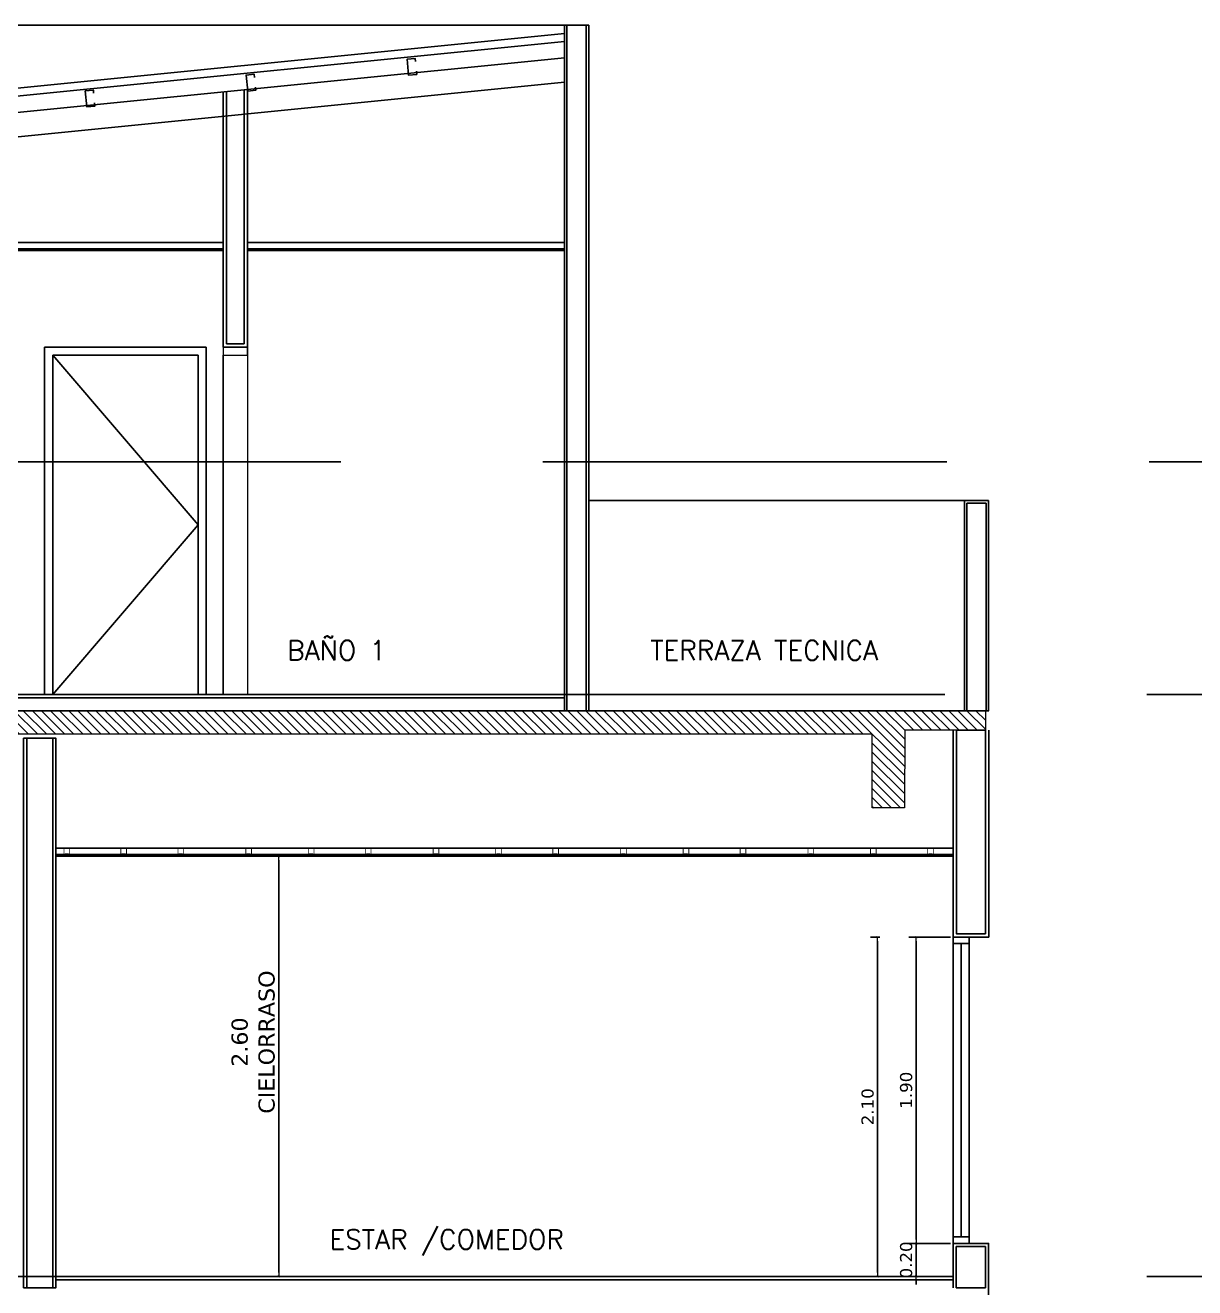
# Model space of a CAD drawing. Header units: metres. Extents: x 126 to 596, y -539 to -70.
# Drawn here: x 359.61 to 366.84, y -375.31 to -367.5 of the extents above; entities that cross this region are included whole.
import ezdxf

# ---------------------------------------------------------------- set-up
doc = ezdxf.new("R2010")
doc.units = ezdxf.units.M
doc.header["$LTSCALE"] = 10
doc.linetypes.add('HIDDEN', pattern=[0.375, 0.25, -0.125])
for name, color, linetype in [('0.1', 1, 'Continuous'), ('01', 1, 'Continuous'), ('A- Hatch Hormigon', 255, 'Continuous'), ('A-Aberturas', 2, 'Continuous'), ('A-Muros', 4, 'Continuous'), ('A-Pisos', 1, 'Continuous'), ('A-Proyección', 1, 'HIDDEN'), ('A-Revoques', 1, 'Continuous'), ('Dr Ejes en bloque', 4, 'Continuous'), ('Fachada', 3, 'Continuous'), ('PISO', 251, 'Continuous'), ('Texto', 3, 'Continuous'), ('V-01', 1, 'Continuous')]:
    doc.layers.add(name, color=color, linetype=linetype)
for name, color, linetype, lineweight in [('ABERTURAS', 2, 'Continuous', 9), ('Dimension', 3, 'Continuous', 5), ('PILAR_HORMIGON', 5, 'Continuous', 20)]:
    doc.layers.add(name, color=color, linetype=linetype, lineweight=lineweight)
doc.layers.add('Dr Contorno exterior torre', color=31, linetype='Continuous', transparency=0.5)
doc.styles.add('T12', font='romans.shx', dxfattribs={"height": 0.12})
doc.styles.add('Verdana', font='verdana.ttf')
doc.dimstyles.new('ST-COTA-25', dxfattribs={"dimscale": 0.25, "dimtxt": 0.3, "dimasz": 0.1, "dimexe": 0.18, "dimexo": 0.0625, "dimgap": 0.09, "dimtad": 1, "dimzin": 1, "dimdsep": 46, "dimtxsty": 'Verdana', "dimblk1": 'COTA_N', "dimblk2": 'COTA_N', "dimsah": 1, "dimcen": 0.09, "dimclrd": 8, "dimclre": 8, "dimclrt": 7, "dimadec": 0, "dimazin": 0, "dimtfac": 1, "dimtix": 1, "dimtmove": 0, "dimatfit": 3, "dimldrblk": 'COTA_N', "dimfxl": 0.18, "dimtolj": 1, "dimtzin": 0, "dimarcsym": 0})

# ---------------------------------------------------------------- blocks, each defined once
blk = doc.blocks.new('COTA_N')
for p, q in [((-1, 0), (0, 0)), ((0, 0.5), (0, -0.5))]:
    blk.add_line(p, q)
at = {"color": 3, "const_width": 0.065}
blk.add_lwpolyline([(0.14, 0.14), (0.28, 0.28), (0, 0), (-0.14, -0.14), (-0.28, -0.28)], dxfattribs=at)
blk = doc.blocks.new('*D129')
at = {"layer": 'Defpoints', "color": 0, "transparency": 16777216}
for p in [(19.7623, 2.67), (19.7623, 0.07), (19.9288, 0.07)]:
    blk.add_point(p, dxfattribs=at)
at = {"layer": 'Dimension', "color": 8, "lineweight": -2, "transparency": 16777216}
for p, q in [((19.7779, 2.67), (19.9738, 2.67)), ((19.9288, 2.645), (19.9288, 0.095)), ((19.7779, 0.07), (19.9738, 0.07))]:
    blk.add_line(p, q, dxfattribs=at)
at = {"layer": 'Dimension', "color": 8, "lineweight": -2, "transparency": 16777216, "xscale": 0.025, "yscale": 0.025, "zscale": 0.025}
for p, rotation in [((19.9288, 2.67), 90), ((19.9288, 0.07), 270)]:
    blk.add_blockref('COTA_N', p, dxfattribs=dict(at, rotation=rotation))
at = {"layer": 'Dimension', "color": 2, "transparency": 16777216, "insert": (19.7698, 1.52), "char_height": 0.1, "attachment_point": 5, "rotation": 90, "style": 'Verdana'}
blk.add_mtext('\\A1;2.60\\PCIELORRASO', dxfattribs=at)
blk = doc.blocks.new('*D139')
at = {"layer": 'Defpoints', "color": 0, "transparency": 16777216}
for p in [(23.8708, 0.2744), (24.0992, 0.2744), (24.0992, 0.07)]:
    blk.add_point(p, dxfattribs=at)
at = {"layer": 'Dimension', "color": 8, "lineweight": -2, "transparency": 16777216}
for p, q in [((23.8708, 0.2994), (23.8708, 0.3244)), ((24.0836, 0.2744), (23.8258, 0.2744)), ((23.8708, 0.07), (23.8708, 0.2744)), ((24.0836, 0.07), (23.8258, 0.07)), ((23.8708, 0.045), (23.8708, 0.02))]:
    blk.add_line(p, q, dxfattribs=at)
at = {"layer": 'Dimension', "color": 8, "lineweight": -2, "transparency": 16777216, "xscale": 0.025, "yscale": 0.025, "zscale": 0.025}
for p, rotation in [((23.8708, 0.2744), 270), ((23.8708, 0.07), 90)]:
    blk.add_blockref('COTA_N', p, dxfattribs=dict(at, rotation=rotation))
at = {"layer": 'Dimension', "color": 2, "transparency": 16777216, "insert": (23.8092, 0.1722), "char_height": 0.075, "attachment_point": 5, "rotation": 90, "style": 'Verdana'}
blk.add_mtext('\\A1;0.20', dxfattribs=at)
blk = doc.blocks.new('*D140')
at = {"layer": 'Defpoints', "color": 0, "transparency": 16777216}
for p in [(23.6325, 2.17), (23.6621, 2.17), (23.6621, 0.07)]:
    blk.add_point(p, dxfattribs=at)
at = {"layer": 'Dimension', "color": 8, "lineweight": -2, "transparency": 16777216}
for p, q in [((23.6465, 2.17), (23.5875, 2.17)), ((23.6325, 0.095), (23.6325, 2.145)), ((23.6465, 0.07), (23.5875, 0.07))]:
    blk.add_line(p, q, dxfattribs=at)
at = {"layer": 'Dimension', "color": 8, "lineweight": -2, "transparency": 16777216, "xscale": 0.025, "yscale": 0.025, "zscale": 0.025}
for p, rotation in [((23.6325, 2.17), 90), ((23.6325, 0.07), 270)]:
    blk.add_blockref('COTA_N', p, dxfattribs=dict(at, rotation=rotation))
at = {"layer": 'Dimension', "color": 2, "transparency": 16777216, "insert": (23.5709, 1.12), "char_height": 0.075, "attachment_point": 5, "rotation": 90, "style": 'Verdana'}
blk.add_mtext('\\A1;2.10', dxfattribs=at)
blk = doc.blocks.new('*D133')
at = {"layer": 'Defpoints', "color": 0, "transparency": 16777216}
for p in [(23.8708, 2.17), (24.0997, 2.17), (24.0993, 0.2741)]:
    blk.add_point(p, dxfattribs=at)
at = {"layer": 'Dimension', "color": 8, "lineweight": -2, "transparency": 16777216}
for p, q in [((24.0841, 2.17), (23.8258, 2.17)), ((23.8708, 0.2991), (23.8708, 2.145)), ((24.0837, 0.2741), (23.8258, 0.2741))]:
    blk.add_line(p, q, dxfattribs=at)
at = {"layer": 'Dimension', "color": 8, "lineweight": -2, "transparency": 16777216, "xscale": 0.025, "yscale": 0.025, "zscale": 0.025}
for p, rotation in [((23.8708, 2.17), 90), ((23.8708, 0.2741), 270)]:
    blk.add_blockref('COTA_N', p, dxfattribs=dict(at, rotation=rotation))
at = {"layer": 'Dimension', "color": 2, "transparency": 16777216, "insert": (23.8092, 1.2221), "char_height": 0.075, "attachment_point": 5, "rotation": 90, "style": 'Verdana'}
blk.add_mtext('\\A1;1.90', dxfattribs=at)
blk = doc.blocks.new('niveles')
at = {"layer": 'PISO', "linetype": 'HIDDEN'}
for p, q in [((572.1651, -271.3236, 0), (533.1869, -271.3237, 0)), ((572.152, -272.7636), (533.4553, -272.7636)), ((572.152, -276.3636), (533.4553, -276.3636))]:
    blk.add_line(p, q, dxfattribs=at)
blk = doc.blocks.new('A$C62401038')
at = {"color": 2}
blk.add_line((18.5495, 0.07), (24.0992, 0.07), dxfattribs=at)
at = {"layer": '01', "linetype": 'Continuous'}
for points in [[(18.5495, 2.72), (19.1643, 2.72), (19.1643, 2.72), (20.1689, 2.72)], [(18.5495, 2.68), (19.2043, 2.68), (19.2043, 2.68), (24.0997, 2.68)], [(18.5495, 2.67), (19.2143, 2.67), (19.2143, 2.67), (24.0997, 2.67)], [(18.5695, 2.72), (24.0997, 2.72)]]:
    blk.add_lwpolyline(points, dxfattribs=at)
at = {"layer": 'A-Aberturas', "color": 1}
blk.add_lwpolyline([(24.1993, 0.3144), (24.0993, 0.3144), (24.0997, 2.13), (24.1997, 2.13)], close=True, dxfattribs=at)
at = {"layer": 'A-Aberturas'}
for points in [[(24.1497, 2.13), (24.0997, 2.13), (24.0993, 0.3144), (24.1493, 0.3144)], [(24.0997, 2.17), (24.1997, 2.17), (24.1997, 2.13), (24.0997, 2.13)], [(24.0993, 0.3144), (24.1993, 0.3144), (24.1993, 0.2744), (24.0993, 0.2744)]]:
    blk.add_lwpolyline(points, close=True, dxfattribs=at)
at = {"layer": 'A-Muros', "color": 1}
for points in [[(24.0997, 3.4498), (24.0997, 2.17), (24.3197, 2.17), (24.3197, 3.4498)], [(24.2985, -0.12), (24.3188, -0.12), (24.3193, 0.2744), (24.0993, 0.2744), (24.0989, 0)]]:
    blk.add_lwpolyline(points, dxfattribs=at)
at = {"layer": 'A-Muros'}
for points in [[(24.2997, 2.19), (24.2997, 3.4498), (24.1197, 3.4498), (24.1197, 2.19)], [(18.3695, 0), (18.3695, 3.4), (18.5295, 3.4), (18.5295, 0), (18.3695, 0)], [(24.2989, 0), (24.2993, 0.2544), (24.1193, 0.2544), (24.1189, 0)]]:
    blk.add_lwpolyline(points, close=True, dxfattribs=at)
at = {"layer": 'A-Muros', "color": 1}
blk.add_lwpolyline([(18.3495, 0), (18.3495, 3.4), (18.5495, 3.4), (18.5495, 0)], close=True, dxfattribs=at)
at = {"layer": 'A-Pisos'}
blk.add_line((18.5495, 0.05), (24.0992, 0.05), dxfattribs=at)
at = {"layer": 'V-01', "const_width": 0.005}
for points in [[(18.6045, 2.7175), (18.5995, 2.7175), (18.5995, 2.6825), (18.6045, 2.6825), (18.6068, 2.6854), (18.6262, 2.6854), (18.6295, 2.6825), (18.6345, 2.6825), (18.6345, 2.7175), (18.6295, 2.7175)], [(18.956, 2.7175), (18.951, 2.7175), (18.951, 2.6825), (18.956, 2.6825), (18.9583, 2.6854), (18.9776, 2.6854), (18.981, 2.6825), (18.986, 2.6825), (18.986, 2.7175), (18.981, 2.7175)], [(19.3092, 2.7175), (19.3042, 2.7175), (19.3042, 2.6825), (19.3092, 2.6825), (19.3115, 2.6854), (19.3309, 2.6854), (19.3342, 2.6825), (19.3392, 2.6825), (19.3392, 2.7175), (19.3342, 2.7175)], [(19.7289, 2.7175), (19.7239, 2.7175), (19.7239, 2.6825), (19.7289, 2.6825), (19.7312, 2.6854), (19.7506, 2.6854), (19.7539, 2.6825), (19.7589, 2.6825), (19.7589, 2.7175), (19.7539, 2.7175)], [(20.1154, 2.7175), (20.1104, 2.7175), (20.1104, 2.6825), (20.1154, 2.6825), (20.1177, 2.6854), (20.1371, 2.6854), (20.1404, 2.6825), (20.1454, 2.6825), (20.1454, 2.7175), (20.1404, 2.7175)], [(20.1154, 2.7175), (20.1104, 2.7175), (20.1104, 2.6825), (20.1154, 2.6825), (20.1177, 2.6854), (20.1371, 2.6854), (20.1404, 2.6825), (20.1454, 2.6825), (20.1454, 2.7175), (20.1404, 2.7175)], [(20.4686, 2.7175), (20.4636, 2.7175), (20.4636, 2.6825), (20.4686, 2.6825), (20.471, 2.6854), (20.4903, 2.6854), (20.4936, 2.6825), (20.4986, 2.6825), (20.4986, 2.7175), (20.4936, 2.7175)], [(20.8883, 2.7175), (20.8833, 2.7175), (20.8833, 2.6825), (20.8883, 2.6825), (20.8907, 2.6854), (20.91, 2.6854), (20.9133, 2.6825), (20.9183, 2.6825), (20.9183, 2.7175), (20.9133, 2.7175)], [(21.2748, 2.7175), (21.2698, 2.7175), (21.2698, 2.6825), (21.2748, 2.6825), (21.2772, 2.6854), (21.2965, 2.6854), (21.2998, 2.6825), (21.3048, 2.6825), (21.3048, 2.7175), (21.2998, 2.7175)], [(21.2748, 2.7175), (21.2698, 2.7175), (21.2698, 2.6825), (21.2748, 2.6825), (21.2772, 2.6854), (21.2965, 2.6854), (21.2998, 2.6825), (21.3048, 2.6825), (21.3048, 2.7175), (21.2998, 2.7175)], [(21.6281, 2.7175), (21.6231, 2.7175), (21.6231, 2.6825), (21.6281, 2.6825), (21.6304, 2.6854), (21.6498, 2.6854), (21.6531, 2.6825), (21.6581, 2.6825), (21.6581, 2.7175), (21.6531, 2.7175)], [(22.0478, 2.7175), (22.0428, 2.7175), (22.0428, 2.6825), (22.0478, 2.6825), (22.0501, 2.6854), (22.0695, 2.6854), (22.0728, 2.6825), (22.0778, 2.6825), (22.0778, 2.7175), (22.0728, 2.7175)], [(22.4343, 2.7175), (22.4293, 2.7175), (22.4293, 2.6825), (22.4343, 2.6825), (22.4366, 2.6854), (22.456, 2.6854), (22.4593, 2.6825), (22.4643, 2.6825), (22.4643, 2.7175), (22.4593, 2.7175)], [(22.4343, 2.7175), (22.4293, 2.7175), (22.4293, 2.6825), (22.4343, 2.6825), (22.4366, 2.6854), (22.456, 2.6854), (22.4593, 2.6825), (22.4643, 2.6825), (22.4643, 2.7175), (22.4593, 2.7175)], [(22.7875, 2.7175), (22.7825, 2.7175), (22.7825, 2.6825), (22.7875, 2.6825), (22.7899, 2.6854), (22.8092, 2.6854), (22.8125, 2.6825), (22.8175, 2.6825), (22.8175, 2.7175), (22.8125, 2.7175)], [(23.2072, 2.7175), (23.2022, 2.7175), (23.2022, 2.6825), (23.2072, 2.6825), (23.2096, 2.6854), (23.2289, 2.6854), (23.2322, 2.6825), (23.2372, 2.6825), (23.2372, 2.7175), (23.2322, 2.7175)], [(23.5937, 2.7175), (23.5887, 2.7175), (23.5887, 2.6825), (23.5937, 2.6825), (23.596, 2.6854), (23.6154, 2.6854), (23.6187, 2.6825), (23.6237, 2.6825), (23.6237, 2.7175), (23.6187, 2.7175)], [(23.5937, 2.7175), (23.5887, 2.7175), (23.5887, 2.6825), (23.5937, 2.6825), (23.596, 2.6854), (23.6154, 2.6854), (23.6187, 2.6825), (23.6237, 2.6825), (23.6237, 2.7175), (23.6187, 2.7175)], [(23.947, 2.7175), (23.942, 2.7175), (23.942, 2.6825), (23.947, 2.6825), (23.9493, 2.6854), (23.9687, 2.6854), (23.972, 2.6825), (23.977, 2.6825), (23.977, 2.7175), (23.972, 2.7175)]]:
    blk.add_lwpolyline(points, dxfattribs=at)
at = {"layer": 'Texto', "transparency": 33554687, "style": 'T12'}
blk.add_text('ESTAR /COMEDOR', height=0.12, dxfattribs=at).set_placement((20.2409, 0.2392))
at = {"layer": 'Dimension'}
dim = blk.add_linear_dim(base=(19.9288, 0.07), p1=(19.7623, 2.67), p2=(19.7623, 0.07), angle=90, text='<>\\PCIELORRASO', dimstyle='ST-COTA-25', override={"dimtxt": 0.4, "dimclrt": 2}, dxfattribs=at)
dim.commit()
dim.dimension.update_dxf_attribs({"geometry": '*D129', "text_midpoint": (19.9288, 1.52), "dimtype": 128})
for base, p1, p2, picture, middle in [((23.6325, 2.17), (23.6621, 0.07), (23.6621, 2.17), '*D140', (23.5709, 1.12)), ((23.8708, 2.17), (24.0993, 0.2741), (24.0997, 2.17), '*D133', (23.8092, 1.2221)), ((23.8708, 0.2744), (24.0992, 0.07), (24.0992, 0.2744), '*D139', (23.8092, 0.1722))]:
    dim = blk.add_linear_dim(base=base, p1=p1, p2=p2, angle=90, dimstyle='ST-COTA-25', override={"dimclrt": 2}, dxfattribs=at)
    dim.commit()
    dim.dimension.update_dxf_attribs({"geometry": picture, "text_midpoint": middle})

msp = doc.modelspace()

# ---------------------------------------------------------------- hatches: boundary and pattern name
at = {"layer": 'A- Hatch Hormigon'}
h = msp.add_hatch(dxfattribs=at)
h.set_pattern_fill('ANSI31', color=256, scale=0.0125, angle=-90, style=0)
h.set_pattern_definition([(315, (0, -30), (0.0280633004, 0.0280633004), [])])
h.paths.add_polyline_path([(355.3955, -371.8898), (355.3955, -372.3448), (355.5955, -372.3448), (355.5955, -371.8898), (358.1957, -371.8898), (358.1957, -372.3448), (358.3957, -372.3448), (358.3957, -371.8898), (364.8453, -371.8898), (364.8453, -372.3448), (365.0453, -372.3448), (365.0456, -371.866), (365.5445, -371.8648), (365.5445, -371.7448), (353.4349, -371.7448), (353.4349, -371.8898)])
h.paths.add_polyline_path([(340.7442, -371.7448), (340.7442, -371.8948), (340.7442, -372.3448), (340.9456, -372.3448), (340.9456, -371.8898), (346.3948, -371.8898), (346.3948, -372.3448), (346.5948, -372.3448), (346.5948, -371.8898), (351.6451, -371.8898), (351.6451, -372.3447), (351.8451, -372.3448), (351.8453, -371.8893), (353.1782, -371.8898), (353.1782, -371.7448)])

# ---------------------------------------------------------------- linework, layer by layer
at = {"color": 1}
for p, q in [((359.725, -369.4948), (360.725, -369.4948)), ((359.775, -371.6448), (359.775, -369.5448)), ((359.775, -369.5448), (360.675, -369.5448)), ((359.775, -369.5448), (360.675, -370.5948)), ((365.4149, -370.4448, 0), (363.0906, -370.4448, 0)), ((365.5649, -370.4448, 0), (365.4149, -370.4448, 0)), ((365.4149, -370.4448, 0), (365.4149, -371.7448, 0)), ((365.5649, -370.4448, 0), (365.5649, -371.7448, 0)), ((365.5649, -371.7448, 0), (365.5649, -370.4448, 0)), ((360.675, -370.5948), (359.775, -371.6448))]:
    msp.add_line(p, q, dxfattribs=at)
for points in [[(359.725, -369.4948), (359.725, -371.6448)], [(359.775, -369.5448), (359.775, -371.6448)], [(360.675, -369.5448), (360.675, -371.6448)], [(360.725, -369.4948), (360.725, -371.6448)]]:
    msp.add_lwpolyline(points, dxfattribs=at)
at = {"color": 1, "elevation": 0}
for points in [[(355.3955, -371.6448), (362.9406, -371.6448)], [(355.3955, -371.6648), (362.9406, -371.6648)]]:
    msp.add_lwpolyline(points, dxfattribs=at)
at = {"layer": '0.1', "elevation": 0}
msp.add_lwpolyline([(362.9406, -367.7047), (355.0104, -368.4977), (355.0254, -368.6469), (362.9406, -367.8554)], dxfattribs=at)
at = {"layer": '01'}
msp.add_line((355.0005, -368.3982, 0), (362.9406, -367.6042, 0), dxfattribs=at)
at = {"layer": '01', "elevation": 0}
msp.add_lwpolyline([(362.9406, -367.5539), (354.9955, -368.3484), (355.0005, -368.3982)], dxfattribs=at)
at = {"layer": '01', "color": 3, "elevation": 0}
for points in [[(362.0187, -367.7287), (362.0167, -367.7088), (361.967, -367.7138), (361.9769, -367.8133), (362.0267, -367.8083), (362.0247, -367.7884)], [(361.967, -367.7138), (361.9769, -367.8133)], [(361.0235, -367.8265), (361.0215, -367.8066), (360.9717, -367.8116), (360.9817, -367.9111), (361.0314, -367.9061), (361.0295, -367.8862)], [(360.9717, -367.8116), (360.9817, -367.9111)], [(360.0283, -367.9243), (360.0263, -367.9044), (359.9765, -367.9093), (359.9865, -368.0088), (360.0362, -368.0039), (360.0342, -367.984)], [(359.9765, -367.9093), (359.9865, -368.0088)]]:
    msp.add_lwpolyline(points, dxfattribs=at)
at = {"layer": 'A-Muros'}
for p, q in [((363.0756, -371.7448, 0), (363.0756, -367.5036, 0)), ((360.9594, -369.4748, 0), (360.8494, -369.4748, 0)), ((365.5499, -370.4598, 0), (365.4299, -370.4598, 0)), ((365.4299, -370.4598, 0), (365.4299, -371.7448, 0)), ((365.5499, -371.7448, 0), (365.5499, -370.4598, 0))]:
    msp.add_line(p, q, dxfattribs=at)
at = {"layer": 'A-Muros', "elevation": 0}
for points in [[(362.9556, -367.5036), (362.9556, -371.7448)], [(360.9594, -367.9028), (360.9594, -369.4748)], [(360.8494, -367.9138), (360.8494, -369.4748)]]:
    msp.add_lwpolyline(points, dxfattribs=at)
at = {"layer": 'A-Pisos'}
for points in [[(362.9406, -367.5036), (358.295, -367.5036)], [(363.0906, -367.5036), (362.9406, -367.5036)]]:
    msp.add_lwpolyline(points, dxfattribs=at)
at = {"layer": 'A-Proyección', "color": 2, "linetype": 'Continuous', "elevation": 0}
for points in [[(355.5955, -368.8877), (356.2193, -368.8877), (356.2193, -368.8877), (360.8294, -368.8877)], [(355.5955, -368.8977), (356.2193, -368.8977), (356.2193, -368.8977), (360.8294, -368.8977)], [(360.9794, -368.8877), (361.1604, -368.8877), (361.1604, -368.8877), (362.9406, -368.8877)], [(360.9794, -368.8977), (360.9794, -368.8977), (360.9794, -368.8977), (362.9406, -368.8977)]]:
    msp.add_lwpolyline(points, dxfattribs=at)
at = {"layer": 'A-Revoques'}
for p, q in [((363.0906, -371.7448, 0), (363.0906, -367.5036, 0)), ((360.9794, -369.4948, 0), (360.9794, -367.9008, 0)), ((360.8294, -369.4948, 0), (360.8294, -367.9158, 0)), ((360.9794, -369.4948, 0), (360.8294, -369.4948, 0))]:
    msp.add_line(p, q, dxfattribs=at)
at = {"layer": 'A-Revoques', "elevation": 0}
msp.add_lwpolyline([(362.9406, -367.5036), (362.9406, -371.7448)], dxfattribs=at)
at = {"layer": 'ABERTURAS'}
for p, q in [((360.8294, -371.6448, 0), (360.8294, -369.5448, 0)), ((360.8294, -369.5448, 0), (360.9794, -369.5448, 0)), ((360.9794, -369.5448, 0), (360.9794, -369.4948, 0))]:
    msp.add_line(p, q, dxfattribs=at)
at = {"layer": 'ABERTURAS', "elevation": 0}
for points in [[(360.8294, -369.4948), (360.8294, -371.6448)], [(360.9794, -369.4948), (360.9794, -371.6448)]]:
    msp.add_lwpolyline(points, dxfattribs=at)
at = {"layer": 'Dr Contorno exterior torre'}
msp.add_line((353.4349, -371.7448, 0), (365.5656, -371.7448, 0), dxfattribs=at)
at = {"layer": 'Fachada'}
msp.add_lwpolyline([(363.0906, -367.5036), (363.0906, -371.7448)], dxfattribs=at)
at = {"layer": 'PILAR_HORMIGON', "color": 5, "elevation": 0}
msp.add_lwpolyline([(353.4349, -371.7448), (365.5445, -371.7448), (365.5445, -371.8648), (365.0456, -371.866), (365.0453, -372.3448), (364.8453, -372.3448), (364.8453, -371.8898), (358.3957, -371.8898), (358.3957, -372.3448), (358.1957, -372.3448), (358.1957, -371.8898), (355.5955, -371.8898), (355.5955, -372.3448), (355.3955, -372.3448), (355.3955, -371.8898), (353.4349, -371.8898), (353.4349, -371.7448)], dxfattribs=at)
at = {"layer": 'V-01', "elevation": 0}
for points in [[(355.5955, -368.8477), (356.1793, -368.8477), (356.1793, -368.8477), (360.8294, -368.8477)], [(360.9794, -368.8477), (361.4004, -368.8477), (361.4004, -368.8477), (362.9406, -368.8477)]]:
    msp.add_lwpolyline(points, dxfattribs=at)

# ---------------------------------------------------------------- block references
msp.add_blockref('A$C62401038', (341.2456, -375.3148, 0))
at = {"layer": 'Dr Ejes en bloque'}
msp.add_blockref('niveles', (-195.608, -98.8812, 0), dxfattribs=at)

# ---------------------------------------------------------------- texts
at = {"layer": 'Texto', "style": 'T12'}
for s, p in [('BAÑO 1', (361.2255, -371.4309)), ('TERRAZA TECNICA', (363.4712, -371.4309))]:
    msp.add_text(s, height=0.12, dxfattribs=at).set_placement(p)

doc.saveas('drawing.dxf')
